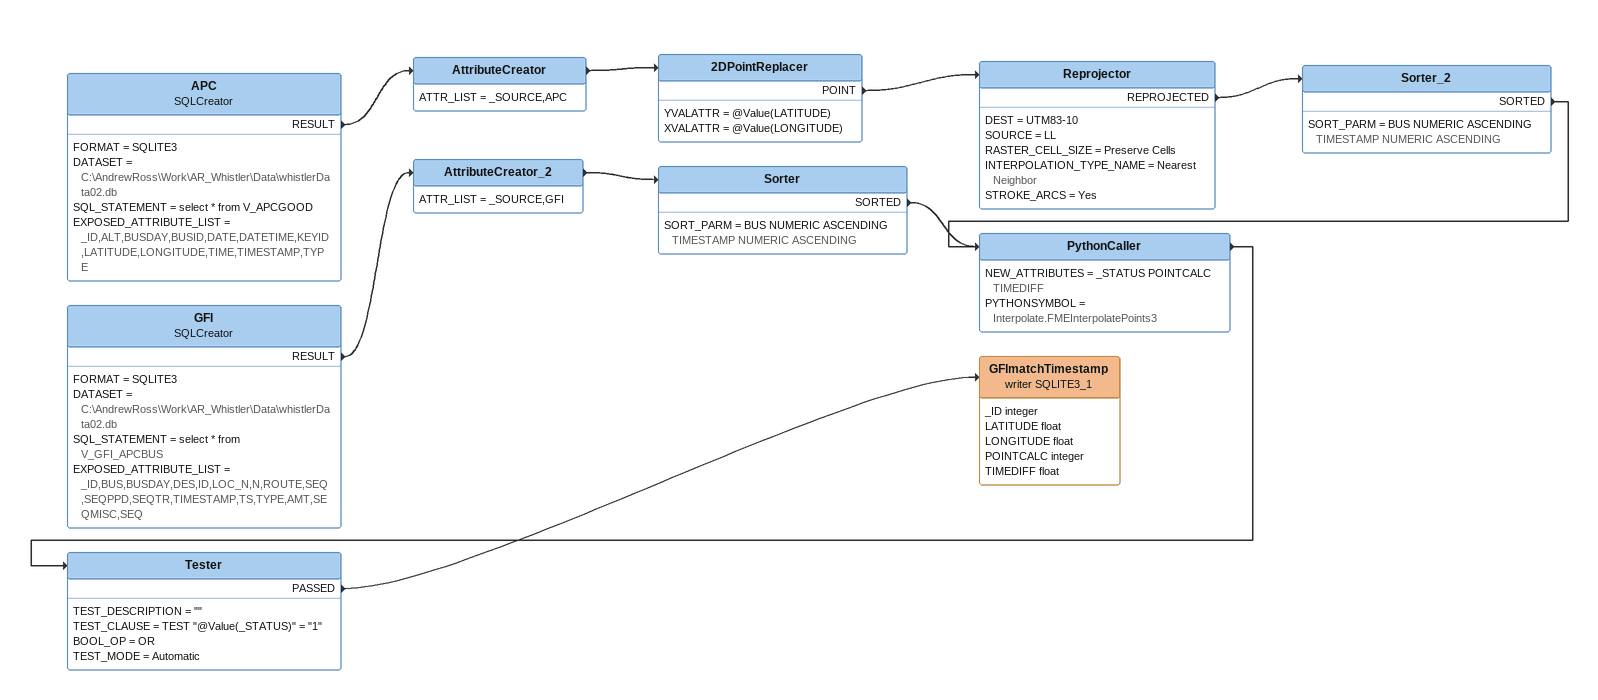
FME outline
APC: SQLCreator
    FORMAT = SQLITE3
    DATASET = C:\AndrewRoss\Work\AR_Whistler\Data\whistlerData02.db
    SQL_STATEMENT = select * from V_APCGOOD
    EXPOSED_ATTRIBUTE_LIST = _ID,ALT,BUSDAY,BUSID,DATE,DATETIME,KEYID,LATITUDE,LONGITUDE,TIME,TIMESTAMP,TYPE
    RESULT -> AttributeCreator
AttributeCreator
    ATTR_LIST = _SOURCE,APC
    -> 2DPointReplacer
2DPointReplacer
    YVALATTR = @Value(LATITUDE)
    XVALATTR = @Value(LONGITUDE)
    POINT -> Reprojector
Reprojector
    DEST = UTM83-10
    SOURCE = LL
    RASTER_CELL_SIZE = Preserve Cells
    INTERPOLATION_TYPE_NAME = Nearest Neighbor
    STROKE_ARCS = Yes
    REPROJECTED -> Sorter_2
Sorter_2
    SORT_PARM = BUS NUMERIC ASCENDING TIMESTAMP NUMERIC ASCENDING
    SORTED -> PythonCaller
GFI: SQLCreator
    FORMAT = SQLITE3
    DATASET = C:\AndrewRoss\Work\AR_Whistler\Data\whistlerData02.db
    SQL_STATEMENT = select * from V_GFI_APCBUS
    EXPOSED_ATTRIBUTE_LIST = _ID,BUS,BUSDAY,DES,ID,LOC_N,N,ROUTE,SEQ,SEQPPD,SEQTR,TIMESTAMP,TS,TYPE,AMT,SEQMISC,SEQ
    RESULT -> AttributeCreator_2
AttributeCreator_2
    ATTR_LIST = _SOURCE,GFI
    -> Sorter
Sorter
    SORT_PARM = BUS NUMERIC ASCENDING TIMESTAMP NUMERIC ASCENDING
    SORTED -> PythonCaller
PythonCaller
    NEW_ATTRIBUTES = _STATUS POINTCALC TIMEDIFF
    PYTHONSYMBOL = Interpolate.FMEInterpolatePoints3
    -> Tester
Tester
    TEST_DESCRIPTION = ""
    TEST_CLAUSE = TEST "@Value(_STATUS)" = "1"
    BOOL_OP = OR
    TEST_MODE = Automatic
    PASSED -> GFImatchTimestamp (writer SQLITE3_1)
GFImatchTimestamp (writer SQLITE3_1)
    attributes: _ID integer, LATITUDE float, LONGITUDE float, POINTCALC integer, TIMEDIFF float
